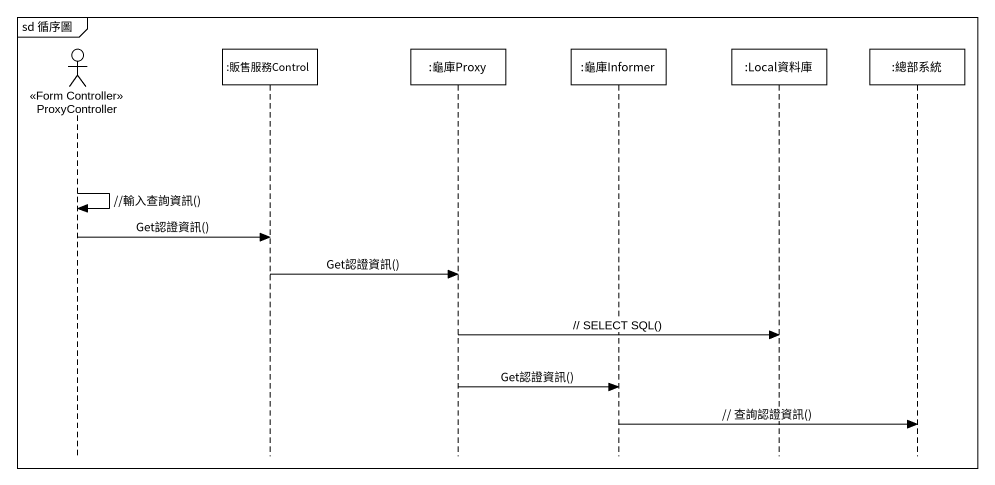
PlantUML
@startuml
mainframe sd 循序圖
hide footbox
actor ProxyController <<Form Controller>>
participant ":販售服務Control" as 販售服務Control
participant ":龜庫Proxy" as 龜庫Proxy
participant ":龜庫Informer" as 龜庫Informer
participant ":Local資料庫" as Local資料庫
participant ":總部系統" as 總部系統

ProxyController -> ProxyController : //輸入查詢資訊()
ProxyController -> 販售服務Control : Get認證資訊()
販售服務Control -> 龜庫Proxy : Get認證資訊()
龜庫Proxy -> Local資料庫 : // SELECT SQL()
龜庫Proxy -> 龜庫Informer : Get認證資訊()
龜庫Informer -> 總部系統 : // 查詢認證資訊()
@enduml
